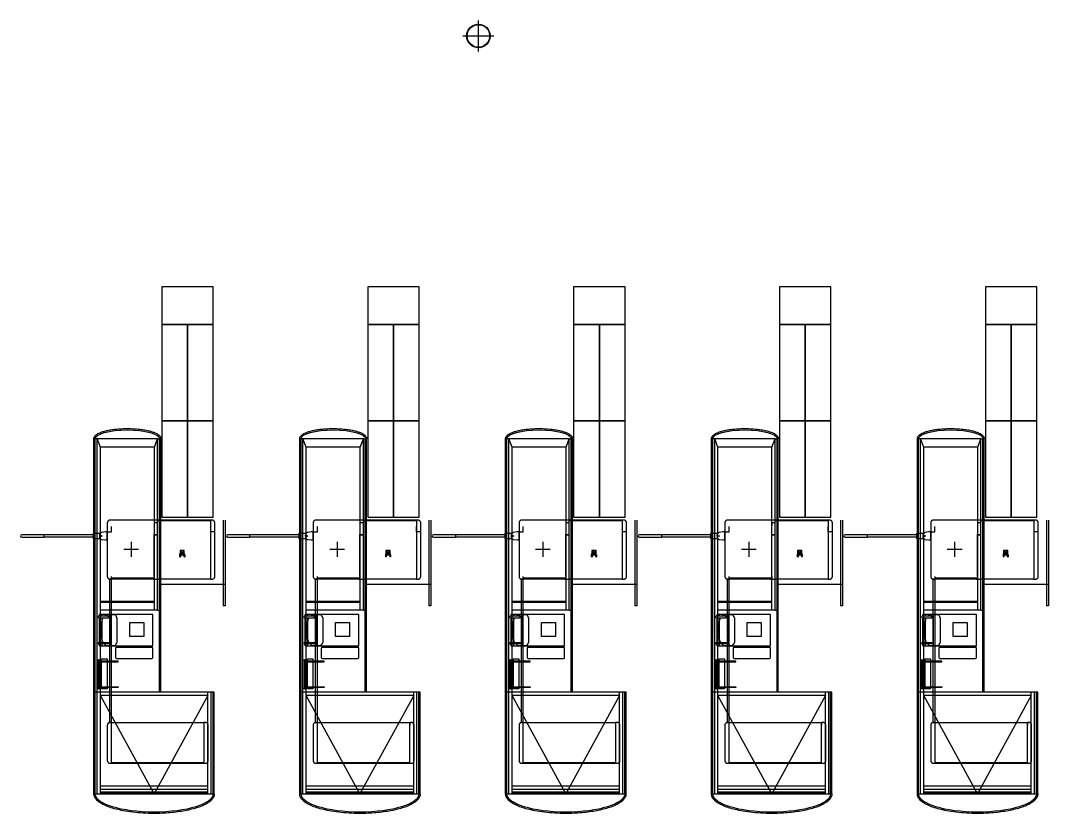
# Model space of a CAD drawing. Header units: millimetres. Extents: x 1478096 to 1808313, y 619971 to 762366.
# Drawn here: x 1798522 to 1808119, y 655385 to 662785 of the extents above; entities that cross this region are included whole.
import ezdxf

# ---------------------------------------------------------------- set-up
doc = ezdxf.new("R2010")
doc.units = ezdxf.units.MM
doc.header["$LTSCALE"] = 10
doc.linetypes.add('RE-PLANTABASE(XREF)$0$CENTER', pattern=[50.8, 31.75, -6.35, 6.35, -6.35])
doc.linetypes.add('RE-PLANTABASE(XREF)$0$DASHED', pattern=[0.75, 0.5, -0.25])
doc.layers.add('ZZZZ0_Estructura', color=251, linetype='Continuous')
doc.layers.add('ZZZZDC-ARQ-CAJAS', color=8, linetype='Continuous')

# ---------------------------------------------------------------- blocks, each defined once
blk = doc.blocks.new('ZZCAJAS')
at = {"layer": 'ZZZZDC-ARQ-CAJAS', "color": 8}
for p, q in [((1578.8506, 717.5729), (1578.8506, 716.6229)), ((1579.9626, 717.5729), (1578.8626, 717.5729)), ((1578.8626, 717.5729), (1578.8626, 716.6229)), ((1578.8806, 717.5729), (1578.8806, 716.6229)), ((1578.9106, 717.5729), (1578.9106, 716.6229)), ((1578.9106, 716.6549), (1579.4126, 717.5729)), ((1579.4126, 717.5729), (1579.9146, 716.6549)), ((1579.9146, 717.5729), (1579.9146, 715.8875)), ((1579.9446, 717.5729), (1579.9446, 715.8875)), ((1579.9626, 717.5729), (1579.9626, 715.8875)), ((1579.9746, 717.5729), (1579.9746, 715.8875)), ((1579.9146, 717.5672), (1578.9106, 717.5672)), ((1579.9146, 717.5524), (1578.9106, 717.5524)), ((1579.9146, 717.5289), (1578.9106, 717.5289)), ((1579.9146, 717.4979), (1578.9106, 717.4979)), ((1578.8506, 716.6229), (1579.9626, 716.6229)), ((1578.9106, 716.6549), (1579.9146, 716.6549)), ((1579.3506, 716.6229), (1579.3506, 715.8875)), ((1579.3626, 716.6229), (1579.3626, 715.8875)), ((1579.8524, 716.3129), (1579.8524, 716.5929)), ((1579.8524, 716.5929), (1579.9024, 716.5929)), ((1579.9024, 716.5929), (1579.9024, 716.3129)), ((1579.4236, 716.2999), (1579.4236, 716.2149)), ((1579.7636, 716.3099), (1579.4336, 716.3099)), ((1579.7736, 716.2149), (1579.7736, 716.2999)), ((1579.9024, 716.3129), (1579.8524, 716.3129)), ((1579.9016, 716.1899), (1579.4236, 716.1899)), ((1579.4236, 716.1899), (1579.4236, 715.8979)), ((1579.4336, 716.2049), (1579.7636, 716.2049)), ((1579.7607, 715.9294), (1579.7607, 716.1589)), ((1579.7807, 716.1899), (1579.8516, 716.1899)), ((1579.9016, 716.1732), (1579.9016, 716.1899)), ((1579.9016, 715.9281), (1579.9016, 716.1602)), ((1579.9016, 716.1289), (1579.9016, 715.9594)), ((1579.5101, 715.9732), (1579.5101, 716.1037)), ((1579.5101, 716.1037), (1579.6406, 716.1037)), ((1579.6406, 716.1037), (1579.6406, 715.9732)), ((1579.6406, 715.9732), (1579.5101, 715.9732)), ((1579.3506, 715.8875), (1579.3506, 715.8029)), ((1579.3626, 715.8875), (1579.3626, 715.8029)), ((1579.3806, 715.8579), (1579.3626, 715.8579)), ((1579.3806, 715.8579), (1579.3806, 714.2579)), ((1579.3806, 715.8579), (1579.9146, 715.8579)), ((1579.4106, 715.8579), (1579.4106, 714.3379)), ((1579.4236, 715.8979), (1579.9016, 715.8979)), ((1579.8516, 715.8979), (1579.7807, 715.8979)), ((1579.9016, 715.8979), (1579.9016, 715.9151)), ((1579.9146, 715.8875), (1579.9146, 715.8029)), ((1579.9446, 715.8875), (1579.9446, 715.8029)), ((1579.9626, 715.8875), (1579.9626, 715.8029)), ((1579.9746, 715.8875), (1579.9746, 715.8029)), ((1578.7506, 715.818), (1578.7686, 715.818)), ((1578.7506, 715.018), (1578.7506, 715.818)), ((1578.7686, 715.018), (1578.7686, 715.818)), ((1579.3506, 715.8029), (1579.3506, 714.2579)), ((1579.3626, 715.8029), (1579.3626, 714.2579)), ((1579.4106, 715.7879), (1579.9146, 715.7879)), ((1579.4106, 715.7779), (1579.9146, 715.7779)), ((1579.9146, 715.8029), (1579.9146, 714.3379)), ((1579.9446, 715.8029), (1579.9446, 714.2579)), ((1579.9626, 715.8029), (1579.9626, 714.2579)), ((1579.9746, 715.8029), (1579.9746, 714.2579)), ((1578.7506, 715.618), (1579.3506, 715.618)), ((1579.3506, 715.608), (1579.3506, 715.008)), ((1579.3506, 714.8529), (1579.3506, 714.2539)), ((1579.4106, 714.3379), (1579.3806, 714.2579)), ((1579.4106, 714.3379), (1579.9146, 714.3379)), ((1579.9146, 714.3379), (1579.9446, 714.2579)), ((1579.3806, 714.2579), (1579.3626, 714.2579)), ((1579.3806, 714.2579), (1579.9446, 714.2579)), ((1579.9446, 714.2579), (1579.9626, 714.2579))]:
    blk.add_line(p, q, dxfattribs=at)
at = {"layer": 'ZZZZDC-ARQ-CAJAS', "color": 8, "linetype": 'RE-PLANTABASE(XREF)$0$DASHED', "ltscale": 5}
for p, q in [((1579.8246, 717.2864), (1578.9326, 717.2864)), ((1578.9496, 716.9064), (1578.9496, 717.2834)), ((1578.9496, 717.2834), (1579.8096, 717.2834)), ((1579.8096, 717.2834), (1579.8096, 716.9064)), ((1578.9076, 717.2614), (1578.9076, 716.9314)), ((1579.8496, 716.9314), (1579.8496, 717.2614)), ((1578.9326, 716.9064), (1578.9476, 716.9064)), ((1578.9476, 716.9064), (1578.9476, 716.9314)), ((1579.8096, 716.9064), (1578.9496, 716.9064)), ((1579.8096, 716.9314), (1579.8096, 716.9064)), ((1579.8096, 716.9064), (1579.8246, 716.9064)), ((1579.8096, 716.9064), (1579.8096, 715.5679)), ((1579.8296, 716.9064), (1579.8096, 716.9064)), ((1579.8296, 715.5679), (1579.8296, 716.9064)), ((1578.8856, 715.568), (1578.8706, 715.568)), ((1578.8856, 715.543), (1578.8856, 715.568)), ((1578.8856, 715.568), (1579.3806, 715.568)), ((1578.8856, 715.02), (1578.8856, 715.568)), ((1579.3806, 715.568), (1579.3806, 715.02)), ((1579.4126, 715.568), (1579.3806, 715.568)), ((1579.3806, 715.568), (1579.3806, 715.043)), ((1579.4126, 715.543), (1579.4126, 715.568)), ((1579.4136, 715.555), (1579.4136, 715.568)), ((1579.4136, 715.568), (1579.8066, 715.568)), ((1579.8066, 715.555), (1579.4136, 715.555)), ((1579.8066, 715.568), (1579.8066, 715.555)), ((1579.8246, 715.568), (1579.8096, 715.568)), ((1579.8096, 715.568), (1579.8096, 715.543)), ((1579.8096, 715.5679), (1579.8296, 715.5679)), ((1578.8456, 715.543), (1578.8456, 715.043)), ((1579.4126, 715.543), (1579.4126, 715.152)), ((1579.8496, 715.043), (1579.8496, 715.543)), ((1578.8456, 715.143), (1578.8456, 715.128)), ((1578.8456, 715.128), (1578.8846, 715.128)), ((1578.8846, 715.128), (1578.8846, 715.078)), ((1579.4126, 715.154), (1579.3806, 715.154)), ((1579.4126, 715.152), (1579.3806, 715.152)), ((1579.8496, 715.128), (1579.8106, 715.128)), ((1579.8106, 715.128), (1579.8106, 715.078)), ((1579.8496, 715.143), (1579.8496, 715.128)), ((1578.8706, 715.018), (1579.8246, 715.018)), ((1579.3806, 715.02), (1578.8856, 715.02)), ((1579.3806, 715.043), (1579.4126, 715.043)), ((1579.4126, 715.043), (1579.4126, 715.068))]:
    blk.add_line(p, q, dxfattribs=at)
at = {"layer": 'ZZZZDC-ARQ-CAJAS'}
for p, q in [((1579.7471, 716.5744), (1579.7471, 716.5804)), ((1579.7471, 716.5804), (1579.9271, 716.5804)), ((1579.9271, 716.5744), (1579.7471, 716.5744)), ((1579.9271, 716.3324), (1579.9271, 716.5824)), ((1579.9271, 716.5824), (1579.9321, 716.5824)), ((1579.9271, 716.5804), (1579.9271, 716.5744)), ((1579.9321, 716.5824), (1579.9321, 716.3324)), ((1579.9271, 716.4574), (1579.9321, 716.4574)), ((1579.9271, 716.3404), (1579.7471, 716.3404)), ((1579.7471, 716.3404), (1579.7471, 716.3344)), ((1579.7471, 716.3344), (1579.9271, 716.3344)), ((1579.9271, 716.3344), (1579.9271, 716.3404)), ((1579.9321, 716.3324), (1579.9271, 716.3324)), ((1579.8231, 716.1902), (1579.8231, 715.8982)), ((1579.9231, 716.1902), (1579.8231, 716.1902)), ((1579.8381, 716.1602), (1579.8381, 716.1732)), ((1579.8381, 716.1732), (1579.9296, 716.1732)), ((1579.9296, 716.1602), (1579.8381, 716.1602)), ((1579.9231, 716.1902), (1579.9231, 716.1732)), ((1579.9231, 716.1602), (1579.9231, 715.9281)), ((1579.8231, 715.8982), (1579.9231, 715.8982)), ((1579.9296, 715.9281), (1579.8381, 715.9281)), ((1579.8381, 715.9281), (1579.8381, 715.9151)), ((1579.8381, 715.9151), (1579.9296, 715.9151)), ((1579.9231, 715.9151), (1579.9231, 715.8982)), ((1579.1286, 715.361), (1579.1266, 715.359)), ((1579.1286, 715.361), (1579.1326, 715.361)), ((1579.1326, 715.361), (1579.1346, 715.359)), ((1579.1686, 715.361), (1579.1666, 715.359)), ((1579.1686, 715.361), (1579.1726, 715.361)), ((1579.1726, 715.361), (1579.1746, 715.359)), ((1579.1266, 715.34), (1579.1266, 715.359)), ((1579.1306, 715.34), (1579.1306, 715.3)), ((1579.1706, 715.34), (1579.1306, 715.34)), ((1579.1306, 715.3), (1579.1706, 715.3)), ((1579.1346, 715.34), (1579.1346, 715.359)), ((1579.1666, 715.34), (1579.1666, 715.359)), ((1579.1706, 715.3), (1579.1706, 715.34)), ((1579.1746, 715.34), (1579.1746, 715.359)), ((1579.8676, 715.203), (1579.8496, 715.203)), ((1579.8496, 715.203), (1579.8496, 715.1655)), ((1579.9036, 715.1975), (1579.8676, 715.203)), ((1579.9113, 715.1925), (1579.9796, 715.1925)), ((1579.9796, 715.1925), (1579.9796, 715.1385)), ((1579.9796, 715.153), (1579.9796, 715.178)), ((1579.9796, 715.178), (1580.4396, 715.178)), ((1580.4396, 715.178), (1580.4396, 715.153)), ((1580.6486, 715.1765), (1580.4396, 715.1765)), ((1580.4396, 715.1765), (1580.4396, 715.1545)), ((1579.8496, 715.1655), (1579.8496, 715.128)), ((1579.8496, 715.128), (1579.8676, 715.128)), ((1579.8676, 715.128), (1579.9036, 715.1334)), ((1579.9796, 715.1385), (1579.9113, 715.1385)), ((1580.4396, 715.153), (1579.9796, 715.153)), ((1580.4396, 715.1545), (1580.6486, 715.1545)), ((1578.8598, 714.9914), (1578.8598, 714.0914)), ((1579.0998, 714.9914), (1578.8598, 714.9914)), ((1579.0998, 714.0914), (1579.0998, 714.9914)), ((1579.0998, 714.9914), (1579.0998, 714.0914)), ((1579.3398, 714.9914), (1579.0998, 714.9914)), ((1579.3398, 714.0914), (1579.3398, 714.9914)), ((1578.8598, 714.0914), (1578.8598, 713.1914)), ((1579.0998, 714.0914), (1578.8598, 714.0914)), ((1578.8598, 714.0914), (1579.0998, 714.0914)), ((1579.0998, 713.1914), (1579.0998, 714.0914)), ((1579.0998, 714.0914), (1579.0998, 713.1914)), ((1579.3398, 714.0914), (1579.0998, 714.0914)), ((1579.0998, 714.0914), (1579.3398, 714.0914)), ((1579.3398, 713.1914), (1579.3398, 714.0914)), ((1578.8598, 713.1914), (1579.0998, 713.1914)), ((1578.8598, 713.1914), (1578.8598, 712.8414)), ((1579.3398, 713.1914), (1578.8598, 713.1914)), ((1579.0998, 713.1914), (1579.3398, 713.1914)), ((1579.3398, 712.8414), (1579.3398, 713.1914)), ((1578.8598, 712.8414), (1579.3398, 712.8414))]:
    blk.add_line(p, q, dxfattribs=at)
at = {"layer": 'ZZZZDC-ARQ-CAJAS', "color": 8, "linetype": 'RE-PLANTABASE(XREF)$0$CENTER'}
for p, q in [((1579.6948, 715.2901), (1579.5576, 715.2901)), ((1579.6262, 715.2215), (1579.6262, 715.3587))]:
    blk.add_line(p, q, dxfattribs=at)
at = {"layer": 'ZZZZDC-ARQ-CAJAS'}
for centre, radius in [((1579.9296, 716.5889, 0), 0.0065), ((1579.9296, 716.3259, 0), 0.0065), ((1579.1376, 715.307, 0), 0.0025), ((1579.1636, 715.307, 0), 0.0025), ((1579.9046, 715.1655, 0), 0.004)]:
    blk.add_circle(centre, radius, dxfattribs=at)
at = {"layer": 'ZZZZDC-ARQ-CAJAS', "color": 8, "linetype": 'RE-PLANTABASE(XREF)$0$DASHED', "ltscale": 5}
blk.add_circle((1579.4136, 715.5715, 0), 0.0035, dxfattribs=at)
at = {"layer": 'ZZZZDC-ARQ-CAJAS', "color": 4, "linetype": 'RE-PLANTABASE(XREF)$0$DASHED'}
blk.add_circle((1579.1506, 715.32, 0), 0.004, dxfattribs=at)
at = {"layer": 'ZZZZDC-ARQ-CAJAS', "color": 8, "linetype": 'RE-PLANTABASE(XREF)$0$DASHED', "ltscale": 5}
for centre, start, end in [((1578.9326, 717.2614), 90, 180), ((1579.8246, 717.2614), 0, 90), ((1578.9326, 716.9314), 180, 270), ((1579.8246, 716.9314), 270, 0), ((1578.8706, 715.543), 90, 180), ((1579.8246, 715.543), 0, 90), ((1578.8706, 715.043), 180, 270), ((1579.8246, 715.043), 270, 0)]:
    blk.add_arc(centre, 0.025, start, end, dxfattribs=at)
at = {"layer": 'ZZZZDC-ARQ-CAJAS', "color": 8}
for centre, radius, start, end in [((1579.4336, 716.2999), 0.01, 90, 180), ((1579.7636, 716.2999), 0.01, 0, 90), ((1579.4336, 716.2149), 0.01, 180, 270), ((1579.8199, 716.1427), 0.0614, 129.67802, 164.66489), ((1579.7636, 716.2149), 0.01, 270, 0), ((1579.8269, 716.1187), 0.0754, 46.30748, 70.88562), ((1579.8269, 716.1187), 0.0754, 7.79542, 33.40807), ((1579.8257, 715.9701), 0.0767, 326.77678, 351.94353), ((1579.8229, 715.9468), 0.0646, 195.69127, 229.2369), ((1579.8257, 715.9701), 0.0767, 289.77636, 314.16262)]:
    blk.add_arc(centre, radius, start, end, dxfattribs=at)
at = {"layer": 'ZZZZDC-ARQ-CAJAS'}
for centre, radius, start, end in [((1579.9296, 716.1667), 0.0065, 270, 90), ((1579.9296, 715.9216), 0.0065, 270, 90), ((1579.1506, 715.34), 0.024, 180, 0), ((1579.1506, 715.348), 0.016, 180, 0), ((1579.1506, 715.34), 0.016, 180, 0), ((1579.1376, 715.333), 0.0025, 272.82215, 143.79059), ((1579.1636, 715.333), 0.0025, 36.20941, 267.17785), ((1579.888, 715.1655), 0.0357, 296.04667, 63.95333), ((1580.6486, 715.1655), 0.011, 270, 90)]:
    blk.add_arc(centre, radius, start, end, dxfattribs=at)
at = {"layer": 'ZZZZDC-ARQ-CAJAS', "color": 4, "linetype": 'RE-PLANTABASE(XREF)$0$DASHED'}
for centre, start, end in [((1579.1376, 715.333), 143.79059, 272.82215), ((1579.1636, 715.333), 267.17785, 36.20941)]:
    blk.add_arc(centre, 0.0025, start, end, dxfattribs=at)
at = {"layer": 'ZZZZDC-ARQ-CAJAS', "color": 8, "extrusion": (0, 0, -1)}
for centre, major_axis, ratio in [((1579.4126, 717.5729, 0), (0.55, 0), 0.309091), ((1579.6626, 714.2579, 0), (-0.3, 0), 0.276667)]:
    blk.add_ellipse(centre, major_axis=major_axis, ratio=ratio, start_param=3.141593, end_param=6.283185, dxfattribs=at)
at = {"layer": 'ZZZZDC-ARQ-CAJAS', "color": 8}
for points, knots in [([(1578.8506, 717.5729, 0), (1578.8506, 717.5775, 0), (1578.8511, 717.5821, 0), (1578.8531, 717.5912, 0), (1578.8545, 717.5957, 0), (1578.8583, 717.6044, 0), (1578.8606, 717.6087, 0), (1578.866, 717.6171, 0), (1578.8692, 717.6212, 0), (1578.8761, 717.6292, 0), (1578.88, 717.6331, 0), (1578.8931, 717.645, 0), (1578.9036, 717.6526, 0), (1578.9276, 717.6672, 0), (1578.941, 717.6742, 0), (1578.9708, 717.6874, 0), (1578.987, 717.6937, 0), (1579.022, 717.7054, 0), (1579.0408, 717.7109, 0), (1579.0805, 717.721, 0), (1579.1015, 717.7256, 0), (1579.1452, 717.7339, 0), (1579.168, 717.7375, 0), (1579.2149, 717.7439, 0), (1579.239, 717.7465, 0), (1579.2882, 717.7508, 0), (1579.3133, 717.7524, 0), (1579.3639, 717.7545, 0), (1579.3895, 717.755, 0), (1579.4485, 717.7549, 0), (1579.4819, 717.7539, 0), (1579.5478, 717.7501, 0), (1579.5801, 717.7473, 0), (1579.6427, 717.7398, 0), (1579.6729, 717.7352, 0), (1579.7252, 717.7254, 0), (1579.7477, 717.7203, 0), (1579.7903, 717.7093, 0), (1579.8103, 717.7033, 0), (1579.8473, 717.6904, 0), (1579.8643, 717.6834, 0), (1579.8949, 717.6688, 0), (1579.9086, 717.661, 0), (1579.9292, 717.647, 0), (1579.9369, 717.6408, 0), (1579.9493, 717.6292, 0), (1579.9542, 717.6237, 0), (1579.9618, 717.6135, 0), (1579.9648, 717.6087, 0), (1579.9696, 717.5988, 0), (1579.9715, 717.5937, 0), (1579.974, 717.5834, 0), (1579.9746, 717.5782, 0), (1579.9746, 717.573, 0), (1579.9746, 717.573, 0), (1579.9746, 717.5729, 0)], [0, 0, 0, 0, 0.065993, 0.065993, 0.131985, 0.131985, 0.197978, 0.197978, 0.26397, 0.26397, 0.329963, 0.329963, 0.468313, 0.468313, 0.606663, 0.606663, 0.745013, 0.745013, 0.883363, 0.883363, 1.021714, 1.021714, 1.160064, 1.160064, 1.298414, 1.298414, 1.436764, 1.436764, 1.575114, 1.575114, 1.756454, 1.756454, 1.937794, 1.937794, 2.119133, 2.119133, 2.268549, 2.268549, 2.417964, 2.417964, 2.56738, 2.56738, 2.716795, 2.716795, 2.825875, 2.825875, 2.915902, 2.915902, 2.991062, 2.991062, 3.066221, 3.066221, 3.141381, 3.141381, 3.141593, 3.141593, 3.141593, 3.141593]), ([(1579.9746, 714.2579, 0), (1579.9746, 714.2553, 0), (1579.9743, 714.2527, 0), (1579.9732, 714.2476, 0), (1579.9723, 714.2451, 0), (1579.9702, 714.2403, 0), (1579.9689, 714.238, 0), (1579.9659, 714.2336, 0), (1579.9642, 714.2315, 0), (1579.9604, 714.2274, 0), (1579.9584, 714.2254, 0), (1579.9525, 714.2203, 0), (1579.9483, 714.2173, 0), (1579.9392, 714.2116, 0), (1579.9342, 714.2088, 0), (1579.9234, 714.2036, 0), (1579.9176, 714.201, 0), (1579.9051, 714.1962, 0), (1579.8984, 714.1939, 0), (1579.8805, 714.1882, 0), (1579.8686, 714.185, 0), (1579.8433, 714.1793, 0), (1579.8299, 714.1767, 0), (1579.8017, 714.1721, 0), (1579.787, 714.1702, 0), (1579.7567, 714.167, 0), (1579.7411, 714.1657, 0), (1579.7094, 714.1638, 0), (1579.6933, 714.1633, 0), (1579.655, 714.1627, 0), (1579.6327, 714.1631, 0), (1579.589, 714.1652, 0), (1579.5676, 714.1669, 0), (1579.5301, 714.1712, 0), (1579.5138, 714.1735, 0), (1579.483, 714.179, 0), (1579.4684, 714.1822, 0), (1579.4435, 714.1886, 0), (1579.4329, 714.1918, 0), (1579.4134, 714.1986, 0), (1579.4045, 714.2023, 0), (1579.3905, 714.2091, 0), (1579.385, 714.2121, 0), (1579.3752, 714.2186, 0), (1579.3707, 714.2219, 0), (1579.3642, 714.228, 0), (1579.3619, 714.2305, 0), (1579.3577, 714.2359, 0), (1579.3559, 714.2388, 0), (1579.3534, 714.244, 0), (1579.3525, 714.2464, 0), (1579.3512, 714.2513, 0), (1579.3508, 714.2538, 0), (1579.3506, 714.2568, 0), (1579.3506, 714.2574, 0), (1579.3506, 714.2579, 0)], [0, 0, 0, 0, 0.062074, 0.062074, 0.124147, 0.124147, 0.186221, 0.186221, 0.248295, 0.248295, 0.310369, 0.310369, 0.413242, 0.413242, 0.516116, 0.516116, 0.618989, 0.618989, 0.721863, 0.721863, 0.882096, 0.882096, 1.042328, 1.042328, 1.202561, 1.202561, 1.362794, 1.362794, 1.523026, 1.523026, 1.742277, 1.742277, 1.961528, 1.961528, 2.141779, 2.141779, 2.32203, 2.32203, 2.473499, 2.473499, 2.624968, 2.624968, 2.73885, 2.73885, 2.852732, 2.852732, 2.930777, 2.930777, 3.008822, 3.008822, 3.068733, 3.068733, 3.128645, 3.128645, 3.141593, 3.141593, 3.141593, 3.141593])]:
    blk.add_open_spline(points, degree=3, knots=knots, dxfattribs=at)

msp = doc.modelspace()

# ---------------------------------------------------------------- hatches: boundary and pattern name
at = {"layer": 'ZZZZ0_Estructura'}
h = msp.add_hatch(dxfattribs=at)
h.set_pattern_fill('ANSI31', color=1, scale=2, angle=-180, style=0)
h.set_pattern_definition([(225, (3352251.956, 1199047.16), (4.49012806, -4.49012806), [])])
h.paths.add_polyline_path([(1802686.886, 662641.466, 1), (1802906.886, 662641.466, 1)])
h.paths.add_polyline_path([(1802691.686, 662641.466, 1), (1802902.086, 662641.466, 1)], flags=16)

# ---------------------------------------------------------------- linework, layer by layer
at = {"layer": 'ZZZZ0_Estructura', "color": 1}
for p, q in [((1802796.886, 662497.775, 0.034), (1802796.886, 662785.157, 0.034)), ((1802653.195, 662641.466, 0.034), (1802940.576, 662641.466, 0.034))]:
    msp.add_line(p, q, dxfattribs=at)
for radius in [110, 105.2]:
    msp.add_circle((1802796.886, 662641.466, 0.034), radius, dxfattribs=at)

# ---------------------------------------------------------------- block references
at = {"layer": 'ZZZZDC-ARQ-CAJAS', "xscale": 1000, "yscale": 1000, "zscale": 1000, "rotation": 180}
for p in [(3379181.989, 1373140.393), (3379181.989, 1373140.393), (3381103.989, 1373140.393), (3383025.989, 1373140.393), (3384947.988, 1373140.393), (3386869.988, 1373140.393), (3386869.988, 1373140.393)]:
    msp.add_blockref('ZZCAJAS', p, dxfattribs=at)

doc.saveas('drawing.dxf')
